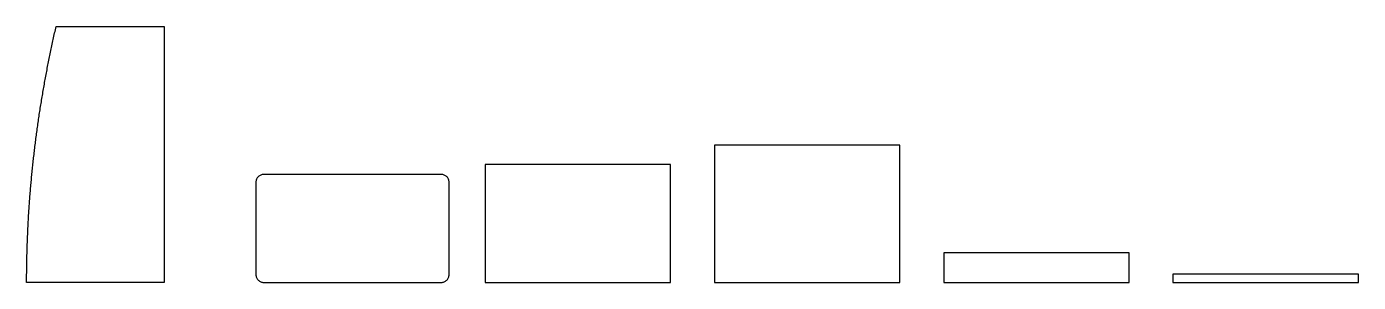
# Model space of a CAD drawing. Header units: millimetres. Extents: x 0 to 4066, y 0 to 782.
import ezdxf

# ---------------------------------------------------------------- set-up
doc = ezdxf.new("R2010")
doc.units = ezdxf.units.MM

msp = doc.modelspace()

# ---------------------------------------------------------------- linework, layer by layer
at = {"layer": 'MASTER_A'}
msp.add_lwpolyline([(2100, 0), (2666, 0), (2666, 420), (2100, 420)], close=True, dxfattribs=at)
at = {"layer": 'MASTER_B'}
msp.add_lwpolyline([(0, 0), (0.003516, 4.8875), (0.014063, 9.775), (0.031641, 14.6625), (0.05625, 19.55), (0.087891, 24.4375), (0.126562, 29.325), (0.172266, 34.2125), (0.225, 39.1), (0.284766, 43.9875), (0.351562, 48.875), (0.425391, 53.7625), (0.50625, 58.65), (0.594141, 63.5375), (0.689062, 68.425), (0.791016, 73.3125), (0.9, 78.2), (1.016016, 83.0875), (1.139063, 87.975), (1.269141, 92.8625), (1.40625, 97.75), (1.550391, 102.6375), (1.701563, 107.525), (1.859766, 112.4125), (2.025, 117.3), (2.197266, 122.1875), (2.376563, 127.075), (2.562891, 131.9625), (2.75625, 136.85), (2.956641, 141.7375), (3.164062, 146.625), (3.378516, 151.5125), (3.6, 156.4), (3.828516, 161.2875), (4.064062, 166.175), (4.306641, 171.0625), (4.55625, 175.95), (4.812891, 180.8375), (5.076562, 185.725), (5.347266, 190.6125), (5.625, 195.5), (5.909766, 200.3875), (6.201563, 205.275), (6.500391, 210.1625), (6.80625, 215.05), (7.119141, 219.9375), (7.439062, 224.825), (7.766016, 229.7125), (8.1, 234.6), (8.441016, 239.4875), (8.789062, 244.375), (9.144141, 249.2625), (9.50625, 254.15), (9.875391, 259.0375), (10.251563, 263.925), (10.634766, 268.8125), (11.025, 273.7), (11.422266, 278.5875), (11.826562, 283.475), (12.237891, 288.3625), (12.65625, 293.25), (13.081641, 298.1375), (13.514063, 303.025), (13.953516, 307.9125), (14.4, 312.8), (14.853516, 317.6875), (15.314062, 322.575), (15.781641, 327.4625), (16.25625, 332.35), (16.737891, 337.2375), (17.226562, 342.125), (17.722266, 347.0125), (18.225, 351.9), (18.734766, 356.7875), (19.251563, 361.675), (19.775391, 366.5625), (20.30625, 371.45), (20.844141, 376.3375), (21.389062, 381.225), (21.941016, 386.1125), (22.5, 391), (23.066016, 395.8875), (23.639062, 400.775), (24.219141, 405.6625), (24.80625, 410.55), (25.400391, 415.4375), (26.001562, 420.325), (26.609766, 425.2125), (27.225, 430.1), (27.847266, 434.9875), (28.476562, 439.875), (29.112891, 444.7625), (29.75625, 449.65), (30.406641, 454.5375), (31.064063, 459.425), (31.728516, 464.3125), (32.4, 469.2), (33.078516, 474.0875), (33.764063, 478.975), (34.456641, 483.8625), (35.15625, 488.75), (35.862891, 493.6375), (36.576562, 498.525), (37.297266, 503.4125), (38.025, 508.3), (38.759766, 513.1875), (39.501562, 518.075), (40.250391, 522.9625), (41.00625, 527.85), (41.769141, 532.7375), (42.539062, 537.625), (43.316016, 542.5125), (44.1, 547.4), (44.891016, 552.2875), (45.689063, 557.175), (46.494141, 562.0625), (47.30625, 566.95), (48.125391, 571.8375), (48.951563, 576.725), (49.784766, 581.6125), (50.625, 586.5), (51.472266, 591.3875), (52.326562, 596.275), (53.187891, 601.1625), (54.05625, 606.05), (54.931641, 610.9375), (55.814062, 615.825), (56.703516, 620.7125), (57.6, 625.6), (58.503516, 630.4875), (59.414062, 635.375), (60.331641, 640.2625), (61.25625, 645.15), (62.187891, 650.0375), (63.126562, 654.925), (64.072266, 659.8125), (65.025, 664.7), (65.984766, 669.5875), (66.951563, 674.475), (67.925391, 679.3625), (68.90625, 684.25), (69.894141, 689.1375), (70.889062, 694.025), (71.891016, 698.9125), (72.9, 703.8), (73.916016, 708.6875), (74.939063, 713.575), (75.969141, 718.4625), (77.00625, 723.35), (78.050391, 728.2375), (79.101562, 733.125), (80.159766, 738.0125), (81.225, 742.9), (82.297266, 747.7875), (83.376563, 752.675), (84.462891, 757.5625), (85.55625, 762.45), (86.656641, 767.3375), (87.764063, 772.225), (88.878516, 777.1125), (90, 782), (420, 782), (420, 0)], close=True, dxfattribs=at)
at = {"layer": 'MASTER_K'}
msp.add_lwpolyline([(1400, 0), (1966, 0), (1966, 360), (1400, 360)], close=True, dxfattribs=at)
at = {"layer": 'MASTER_N'}
msp.add_lwpolyline([(2800, 0), (3366, 0), (3366, 90), (2800, 90)], close=True, dxfattribs=at)
at = {"layer": 'MASTER_T'}
msp.add_lwpolyline([(700, 24), (700.115567, 21.647589), (700.461153, 19.317832), (701.033432, 17.033168), (701.826891, 14.815598), (702.83389, 12.686478), (704.044729, 10.666314), (705.447749, 8.774561), (707.029437, 7.029437), (708.774561, 5.447749), (710.666314, 4.044729), (712.686478, 2.83389), (714.815598, 1.826891), (717.033168, 1.033432), (719.317832, 0.461153), (721.647589, 0.115567), (724, 0), (1266, 0), (1268.352411, 0.115567), (1270.682168, 0.461153), (1272.966832, 1.033432), (1275.184402, 1.826891), (1277.313522, 2.83389), (1279.333686, 4.044729), (1281.225439, 5.447749), (1282.970563, 7.029437), (1284.552251, 8.774561), (1285.955271, 10.666314), (1287.16611, 12.686478), (1288.173109, 14.815598), (1288.966568, 17.033168), (1289.538847, 19.317832), (1289.884433, 21.647589), (1290, 24), (1290, 306), (1289.884433, 308.352411), (1289.538847, 310.682168), (1288.966568, 312.966832), (1288.173109, 315.184402), (1287.16611, 317.313522), (1285.955271, 319.333686), (1284.552251, 321.225439), (1282.970563, 322.970563), (1281.225439, 324.552251), (1279.333686, 325.955271), (1277.313522, 327.16611), (1275.184402, 328.173109), (1272.966832, 328.966568), (1270.682168, 329.538847), (1268.352411, 329.884433), (1266, 330), (724, 330), (721.647589, 329.884433), (719.317832, 329.538847), (717.033168, 328.966568), (714.815598, 328.173109), (712.686478, 327.16611), (710.666314, 325.955271), (708.774561, 324.552251), (707.029437, 322.970563), (705.447749, 321.225439), (704.044729, 319.333686), (702.83389, 317.313522), (701.826891, 315.184402), (701.033432, 312.966832), (700.461153, 310.682168), (700.115567, 308.352411), (700, 306)], close=True, dxfattribs=at)
at = {"layer": 'MASTER_U'}
msp.add_lwpolyline([(3500, 0), (4066, 0), (4066, 25), (3500, 25)], close=True, dxfattribs=at)

doc.saveas('drawing.dxf')
